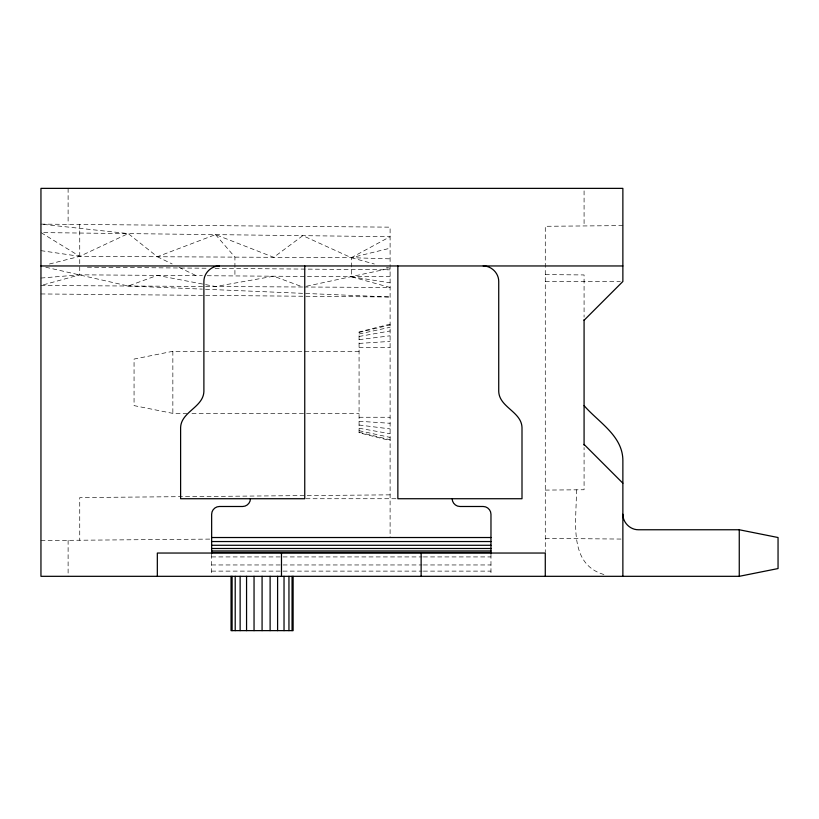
<?xml version="1.0" encoding="UTF-8"?>
<svg xmlns="http://www.w3.org/2000/svg" width="819" height="819" viewBox="0 0 819 819"><rect width="100%" height="100%" fill="white"/><g stroke="black" fill="none" stroke-linecap="round" stroke-linejoin="round"><path stroke-width="0.61" stroke-dasharray="4.09 3.07" d="M43.479 224.396L128.235 233.579L157.33 256.736L215.53 234.603L273.72 257.32L302.815 235.637L351.31 257.709L390.1 236.681L40.95 232.576L79.74 256.347L351.31 257.709L390.1 258.845M49.437 264.015L79.74 256.347L128.235 233.579M45.803 267.24L128.235 286.015L157.33 275.379L215.53 286.517L302.815 287.008L273.72 276.208L215.53 286.517L40.95 285.493M43.376 284.828L79.74 274.826L202.385 275.696M390.1 324.15L359.07 331.91L359.07 432.78L390.1 440.54M304.084 287.008L390.1 287.479L351.31 276.761L351.31 257.709L390.1 248.208M359.07 332.442L390.1 324.948M306.541 286.22L390.1 268.315L386.466 267.322M359.07 333.988L390.1 327.272M359.07 351.31L172.85 351.31L134.06 359.07L134.06 405.62L172.85 413.38L186.886 413.38M359.07 336.455L390.1 330.968M359.07 339.67L390.1 335.79M40.95 278.05L79.74 274.826L79.74 224.457M359.07 343.417L390.1 341.4M207.217 275.737L351.31 276.761L390.1 276.372M622.87 225.604L545.28 226.29L545.28 552.303M545.28 490.09L584.08 489.752L584.08 447.553M390.1 494.85L79.74 497.553L79.74 540.233M40.95 540.571L210.022 539.097M545.28 281.664L620.331 281.388M359.07 347.43L390.1 347.43M191.984 413.38L359.07 413.38M359.07 417.26L390.1 417.26M305.917 498.73L396.703 498.73M211.65 556.92L281.797 556.92M283.067 556.92L422.092 556.92M423.372 556.92L490.97 556.92M211.65 564.956L281.797 564.956M283.067 564.956L422.092 564.956M423.372 564.956L490.97 564.956M211.65 571.119L281.797 571.119M283.067 571.119L422.092 571.119M423.372 571.119L490.97 571.119M40.95 224.119L390.1 227.16L390.1 537.52M87.408 267.199L206.183 268.233M215.131 268.315L390.1 269.84M545.28 274.6L584.08 274.938L584.08 317.137M40.95 293.949L390.1 297L203.603 289.179M545.28 538.4L622.87 539.076M128.235 286.015L202.324 289.117M359.07 421.273L390.1 423.28M359.07 425.02L390.1 428.9M40.95 250.645L79.74 256.347M351.31 276.761L390.1 282.811M359.07 428.235L390.1 433.722M359.07 430.702L390.1 437.418M359.07 432.248L390.1 439.742M351.31 257.709L374.344 264.005M603.9 574.508C566.82 563.677 577.19 518.273 576.32 489.813M157.33 256.736L172.164 263.974M179.013 267.311L196.13 275.655M215.53 234.603L234.92 257.125L234.92 275.931M584.08 190.878L584.08 225.942M490.97 554.268L490.97 574.027M211.65 554.268L211.65 574.999M172.85 351.31L172.85 413.38M68.11 188.37L68.11 224.355M68.11 540.335L68.11 576.32"/><path stroke-width="1.23" d="M250.44 498.73C250.471 502.876 246.836 506.511 242.68 506.49L219.41 506.49C215.254 506.459 211.619 510.094 211.65 514.25L211.65 553.409M584.08 320.27L622.87 281.48L622.87 188.37L40.95 188.37L40.95 576.32L739.26 576.32L778.05 568.56L778.05 537.52L739.26 529.76L638.39 529.76C630.087 529.811 622.819 522.553 622.87 514.25M219.41 265.96C211.097 265.909 203.839 273.167 203.89 281.48L203.89 391.431C203.368 407.309 181.132 411.691 180.61 427.569L180.61 498.73L304.75 498.73L304.75 265.96M40.95 265.96L622.87 265.96M211.65 537.52L490.97 537.52M211.65 541.543L490.97 541.543M211.65 545.28L490.97 545.28M211.65 548.495L490.97 548.495M211.65 550.962L490.97 550.962M211.65 552.508L490.97 552.508M483.21 265.96C491.513 265.909 498.781 273.167 498.73 281.48L498.73 391.431C499.252 407.309 521.488 411.691 522 427.569L522 498.73L397.86 498.73L397.86 265.96M584.08 405.62C598.402 422.246 622.809 435.739 622.87 460.483L622.87 576.32M584.08 444.42L622.87 483.21M452.17 498.73C452.149 502.876 455.784 506.511 459.93 506.49L483.21 506.49C487.366 506.459 490.99 510.094 490.97 514.25L490.97 553.409M739.26 529.76L739.26 576.32M584.08 319.686L584.08 445.137M545.28 576.32L545.28 553.04L157.33 553.04L157.33 576.32M421.14 553.04L421.14 576.32M293.12 576.32L293.12 630.63L231.04 630.63L231.04 576.32M292.055 576.32L292.055 630.63M288.953 576.32L288.953 630.63M284.029 576.32L284.029 630.63M281.48 553.04L281.48 576.32M277.6 576.32L277.6 630.63M270.116 576.32L270.116 630.63M262.08 576.32L262.08 630.63M254.044 576.32L254.044 630.63M246.56 576.32L246.56 630.63M240.131 576.32L240.131 630.63M235.207 576.32L235.207 630.63M232.105 576.32L232.105 630.63"/></g></svg>
